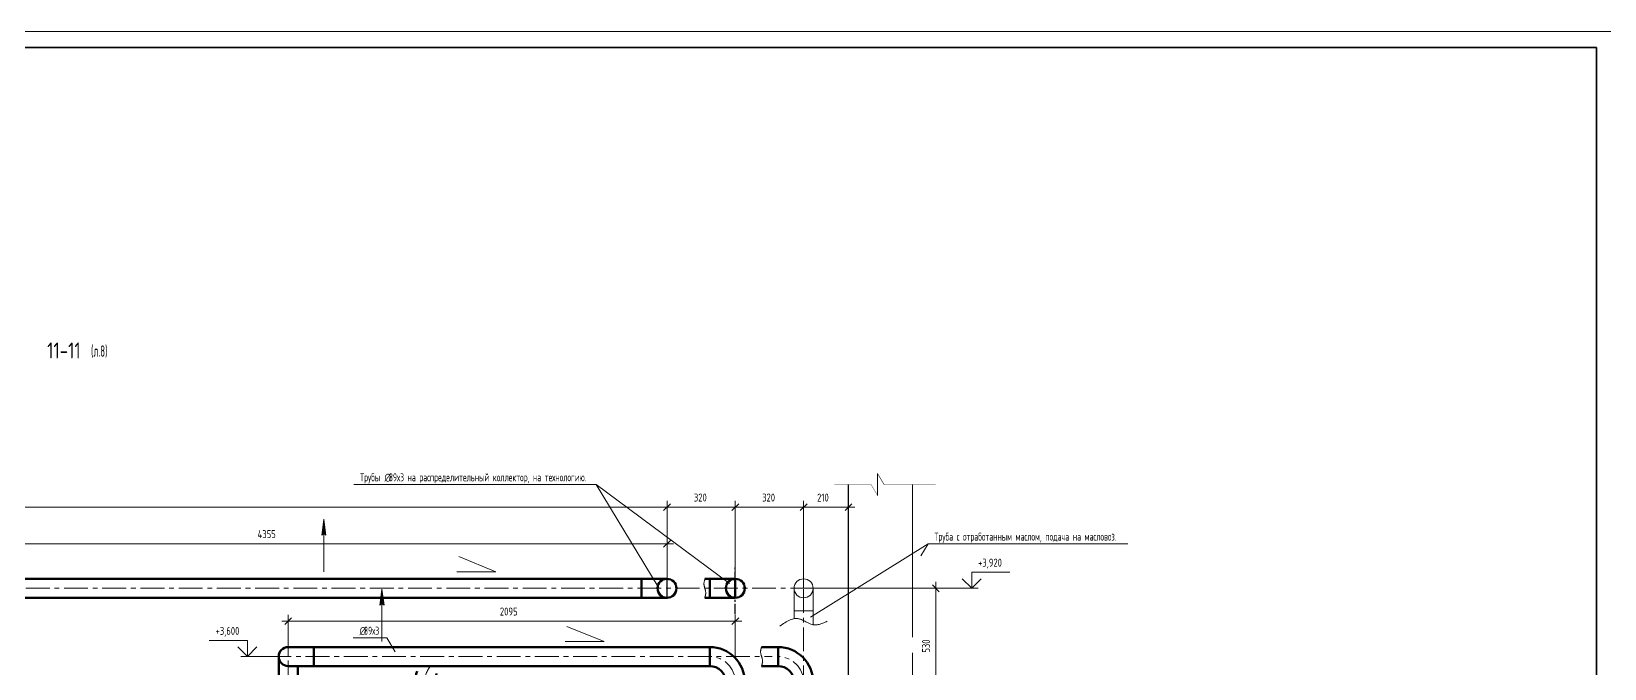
# Model space of a CAD drawing. Header units: millimetres. Extents: x -2281 to 17340, y -2563 to 4166.
# Drawn here: x 4305.1 to 4796.5, y 394.8 to 594 of the extents above; entities that cross this region are included whole.
import ezdxf

# ---------------------------------------------------------------- set-up
doc = ezdxf.new("R2010")
doc.units = ezdxf.units.MM
for name, pattern in [('K5LT32781', [0]), ('K5LT32783', [0]), ('K5LT32784', [0]), ('K5LT32786', [0]), ('K5LT32807', [0]), ('K5LT32815', [5.08, 3.175, -0.635, 0.635, -0.635]), ('K5LT_AXLED', [11.939881, 7.439881, -1.5, 1.5, -1.5]), ('K5LT_BASIC', [0]), ('K5LT_THIN', [0]), ('K5LT_THIN_INCLUDED_TO_HATCHING', [0])]:
    doc.linetypes.add(name, pattern=pattern)
doc.layers.add('Системный слой', color=7, linetype='Continuous')
doc.styles.add('KDIMTEXTSTYLE', font='GOST_AU.SHX', dxfattribs={"width": 0.96, "oblique": 15, "height": 5})
doc.styles.add('KTEXTSTYLE', font='GOST_AU.SHX', dxfattribs={"width": 0.96, "height": 5})
doc.dimstyles.new('KDIMSTYLE (0.07)', dxfattribs={"dimtxt": 5, "dimasz": 1, "dimexe": 2, "dimexo": 0, "dimgap": 1, "dimtad": 1, "dimlfac": 15, "dimtxsty": 'KDIMTEXTSTYLE', "dimsah": 1, "dimcen": 0, "dimdle": 1, "dimadec": 0, "dimazin": 0, "dimtfac": 0.667, "dimtmove": 0, "dimatfit": 3, "dimfxl": 1, "dimtvp": 1, "dimtolj": 1, "dimtzin": 0, "dimarcsym": 0})

# ---------------------------------------------------------------- blocks, each defined once
blk = doc.blocks.new('U272')
at = {"layer": 'Системный слой', "color": 7, "linetype": 'K5LT_THIN_INCLUDED_TO_HATCHING', "lineweight": 13}
for p, q in [((4515.43, 422.6), (4515.39, 422.47)), ((4515.47, 422.74), (4515.43, 422.6)), ((4515.52, 422.87), (4515.47, 422.74)), ((4515.21, 421.54), (4515.2, 421.41)), ((4515.2, 421.41), (4515.2, 421.27)), ((4515.2, 421.27), (4515.21, 421.14)), ((4515.22, 421.67), (4515.21, 421.54)), ((4515.21, 421.14), (4515.22, 421.01)), ((4515.23, 421.81), (4515.22, 421.67)), ((4515.22, 421.01), (4515.24, 420.87)), ((4515.26, 421.94), (4515.23, 421.81)), ((4515.24, 420.87), (4515.26, 420.74)), ((4515.28, 422.07), (4515.26, 421.94)), ((4515.26, 420.74), (4515.29, 420.61)), ((4515.32, 422.21), (4515.28, 422.07)), ((4515.29, 420.61), (4515.32, 420.47)), ((4515.35, 422.34), (4515.32, 422.21)), ((4515.32, 420.47), (4515.35, 420.34)), ((4515.39, 422.47), (4515.35, 422.34)), ((4515.35, 420.34), (4515.39, 420.2)), ((4515.39, 420.2), (4515.43, 420.07)), ((4515.43, 420.07), (4515.47, 419.94)), ((4515.47, 419.94), (4515.51, 419.8)), ((4515.51, 419.8), (4515.55, 419.67)), ((4515.55, 419.67), (4515.59, 419.53)), ((4515.59, 419.53), (4515.62, 419.4)), ((4515.62, 419.4), (4515.66, 419.27)), ((4515.66, 417.67), (4515.63, 417.53)), ((4515.66, 419.27), (4515.69, 419.13)), ((4515.69, 417.8), (4515.66, 417.67)), ((4515.69, 419.13), (4515.71, 419)), ((4515.71, 417.93), (4515.69, 417.8)), ((4515.71, 419), (4515.73, 418.87)), ((4515.73, 418.07), (4515.71, 417.93)), ((4515.73, 418.87), (4515.75, 418.73)), ((4515.75, 418.2), (4515.73, 418.07)), ((4515.75, 418.73), (4515.75, 418.6)), ((4515.75, 418.6), (4515.76, 418.47)), ((4515.76, 418.33), (4515.75, 418.2)), ((4515.76, 418.47), (4515.76, 418.33)), ((4515.47, 417), (4515.44, 416.94)), ((4515.51, 417.14), (4515.47, 417)), ((4515.55, 417.27), (4515.51, 417.14)), ((4515.59, 417.4), (4515.55, 417.27)), ((4515.63, 417.53), (4515.59, 417.4))]:
    blk.add_line(p, q, dxfattribs=at)
blk = doc.blocks.new('U274')
at = {"layer": 'Системный слой', "color": 7, "linetype": 'K5LT_THIN_INCLUDED_TO_HATCHING', "lineweight": 13}
for p, q in [((4532.91, 400.34), (4532.9, 400.2)), ((4532.9, 400.2), (4532.9, 400.07)), ((4532.9, 400.07), (4532.9, 399.94)), ((4532.9, 399.94), (4532.91, 399.8)), ((4532.93, 400.47), (4532.91, 400.34)), ((4532.91, 399.8), (4532.92, 399.67)), ((4532.92, 399.67), (4532.94, 399.54)), ((4532.95, 400.6), (4532.93, 400.47)), ((4532.94, 399.54), (4532.97, 399.4)), ((4532.97, 400.74), (4532.95, 400.6)), ((4533, 400.87), (4532.97, 400.74)), ((4532.97, 399.4), (4533, 399.27)), ((4533.04, 401), (4533, 400.87)), ((4533, 399.27), (4533.03, 399.14)), ((4533.03, 399.14), (4533.07, 399)), ((4533.07, 401.14), (4533.04, 401)), ((4533.11, 401.27), (4533.07, 401.14)), ((4533.07, 399), (4533.1, 398.87)), ((4533.1, 398.87), (4533.14, 398.74)), ((4533.15, 401.4), (4533.11, 401.27)), ((4533.14, 398.74), (4533.19, 398.6)), ((4533.2, 401.54), (4533.15, 401.4)), ((4533.19, 398.6), (4533.23, 398.47)), ((4533.23, 398.47), (4533.27, 398.34)), ((4533.27, 398.34), (4533.31, 398.2)), ((4533.31, 398.2), (4533.35, 398.07)), ((4533.35, 398.07), (4533.38, 397.94)), ((4533.22, 395.67), (4533.2, 395.6)), ((4533.26, 395.8), (4533.22, 395.67)), ((4533.3, 395.94), (4533.26, 395.8)), ((4533.34, 396.07), (4533.3, 395.94)), ((4533.37, 396.2), (4533.34, 396.07)), ((4533.4, 396.34), (4533.37, 396.2)), ((4533.38, 397.94), (4533.41, 397.8)), ((4533.43, 396.47), (4533.4, 396.34)), ((4533.41, 397.8), (4533.44, 397.67)), ((4533.46, 396.6), (4533.43, 396.47)), ((4533.44, 397.67), (4533.46, 397.54)), ((4533.46, 397.54), (4533.48, 397.4)), ((4533.47, 396.74), (4533.46, 396.6)), ((4533.49, 396.87), (4533.47, 396.74)), ((4533.48, 397.4), (4533.49, 397.27)), ((4533.49, 397.27), (4533.49, 397.14)), ((4533.49, 397.14), (4533.49, 397)), ((4533.49, 397), (4533.49, 396.87))]:
    blk.add_line(p, q, dxfattribs=at)
blk = doc.blocks.new('U345')
at = {"layer": 'Системный слой', "color": 7, "linetype": 'K5LT_THIN', "lineweight": 13}
for p, q in [((4483.99, 403.26), (4472.39, 407.97)), ((4471.81, 403.26), (4483.99, 403.26))]:
    blk.add_line(p, q, dxfattribs=at)
blk = doc.blocks.new('U346')
at = {"layer": 'Системный слой', "color": 7, "linetype": 'K5LT_THIN', "lineweight": 13}
for p, q in [((4450.2, 425.1), (4438.6, 429.81)), ((4438.02, 425.1), (4450.2, 425.1))]:
    blk.add_line(p, q, dxfattribs=at)
blk = doc.blocks.new('U501')
at = {"layer": 'Системный слой', "color": 211, "linetype": 'K5LT32783', "lineweight": 50, "true_color": 0xff7fff}
for p, q in [((4538.33, 395.6), (4538.33, 401.54)), ((4543.36, 390.57), (4549.3, 390.57))]:
    blk.add_line(p, q, dxfattribs=at)
for radius in [10.97, 5.03]:
    blk.add_arc((4538.33, 390.57), radius, 0, 90, dxfattribs=at)
at = {"layer": 'Системный слой', "color": 30, "linetype": 'K5LT_AXLED', "lineweight": 13, "true_color": 0xff8000}
blk.add_arc((4538.33, 390.57), 8, 0, 90, dxfattribs=at)
blk = doc.blocks.new('U502')
at = {"layer": 'Системный слой', "color": 200, "linetype": 'K5LT32784', "lineweight": 50, "true_color": 0xbf00ff}
for p, q in [((4517, 395.6), (4517, 401.54)), ((4522.03, 390.57), (4527.96, 390.57))]:
    blk.add_line(p, q, dxfattribs=at)
for radius in [10.97, 5.03]:
    blk.add_arc((4517, 390.57), radius, 0, 90, dxfattribs=at)
at = {"layer": 'Системный слой', "color": 30, "linetype": 'K5LT_AXLED', "lineweight": 13, "true_color": 0xff8000}
blk.add_arc((4517, 390.57), 8, 0, 90, dxfattribs=at)
blk = doc.blocks.new('U503')
at = {"layer": 'Системный слой', "color": 211, "linetype": 'K5LT32783', "lineweight": 50, "true_color": 0xff7fff}
blk.add_line((4430.97, 390.57), (4425.04, 390.57), dxfattribs=at)
for radius, start in [(10.97, 161.6901), (5.03, 146.9212)]:
    blk.add_arc((4436, 390.57), radius, start, 180, dxfattribs=at)
at = {"layer": 'Системный слой', "color": 30, "linetype": 'K5LT_AXLED', "lineweight": 13, "true_color": 0xff8000}
blk.add_arc((4436, 390.57), 8, 141.0113, 180, dxfattribs=at)
blk = doc.blocks.new('D2')
at = {"layer": 'Системный слой', "color": 7, "linetype": 'K5LT_THIN', "lineweight": 13}
for p, q in [((4546.33, 419.9), (4589.6, 419.9)), ((4588.66, 418.84), (4586.54, 420.96)), ((4587.6, 419.9), (4587.6, 421.9)), ((4587.6, 419.9), (4587.6, 384.64)), ((4546.33, 384.64), (4589.6, 384.64)), ((4586.54, 385.7), (4588.66, 383.58)), ((4587.6, 384.64), (4587.6, 382.64))]:
    blk.add_line(p, q, dxfattribs=at)
blk.add_wipeout([(4581.6, 399.79), (4578.03, 399.79), (4578.03, 404.55), (4581.6, 404.55)]).dxf.layer = 'Системный слой'
at = {"layer": 'Системный слой', "color": 7, "insert": (4583.33, 399.79), "char_height": 2.5, "attachment_point": 1, "rotation": 90, "style": 'KTEXTSTYLE'}
blk.add_mtext('\\H3.5;\\W0.965;\\Q15;\\Q0;\\H2.50;530', dxfattribs=at)
blk = doc.blocks.new('KDIMARROW_03')
at = {"layer": 'Системный слой', "color": 0, "linetype": 'K5LT_THIN', "lineweight": 13}
for p, q in [((-1.06, -1.06), (1.06, 1.06)), ((0, 0), (-1, 0)), ((0, 0), (2, 0))]:
    blk.add_line(p, q, dxfattribs=at)
blk = doc.blocks.new('D3')
at = {"layer": 'Системный слой', "color": 7, "linetype": 'K5LT_THIN', "lineweight": 13}
for p, q in [((4546.33, 419.9), (4546.33, 447.26)), ((4560.33, 419.9), (4560.33, 447.26)), ((4546.33, 445.26), (4544.33, 445.26)), ((4547.39, 446.32), (4545.27, 444.2)), ((4546.33, 445.26), (4560.33, 445.26)), ((4559.27, 444.2), (4561.39, 446.32)), ((4560.33, 445.26), (4562.33, 445.26))]:
    blk.add_line(p, q, dxfattribs=at)
blk.add_wipeout([(4550.55, 451.26), (4550.55, 454.77), (4555.89, 454.77), (4555.89, 451.26)]).dxf.layer = 'Системный слой'
at = {"layer": 'Системный слой', "color": 7, "insert": (4550.55, 449.51), "char_height": 2.5, "attachment_point": 1, "style": 'KTEXTSTYLE'}
blk.add_mtext('\\H3.5;\\W0.965;\\Q15;\\Q0;\\H2.50;210', dxfattribs=at)
blk = doc.blocks.new('D5')
at = {"layer": 'Системный слой', "color": 7, "linetype": 'K5LT_THIN', "lineweight": 13}
for p, q in [((4385.34, 409.63), (4383.34, 409.63)), ((4386.4, 410.69), (4384.28, 408.57)), ((4385.34, 398.57), (4385.34, 411.63)), ((4523.94, 408.57), (4526.06, 410.69)), ((4525, 398.57), (4525, 411.63)), ((4525, 409.63), (4527, 409.63))]:
    blk.add_line(p, q, dxfattribs=at)
blk.add_wipeout([(4451.46, 410.63), (4451.46, 414.14), (4458.58, 414.14), (4458.58, 410.63)]).dxf.layer = 'Системный слой'
blk.add_line((4385.34, 409.63), (4525, 409.63), dxfattribs=at)
at = {"layer": 'Системный слой', "color": 7, "insert": (4451.46, 413.89), "char_height": 2.5, "attachment_point": 1, "style": 'KTEXTSTYLE'}
blk.add_mtext('\\H3.5;\\W0.965;\\Q15;\\Q0;\\H2.50;2095', dxfattribs=at)
blk = doc.blocks.new('D8')
at = {"layer": 'Системный слой', "color": 7, "linetype": 'K5LT_THIN', "lineweight": 13}
for p, q in [((4095.34, 419.9), (4095.34, 447.26)), ((4503.66, 419.9), (4503.66, 447.26)), ((4095.34, 445.26), (4093.34, 445.26)), ((4096.4, 446.32), (4094.28, 444.2)), ((4502.6, 444.2), (4504.72, 446.32)), ((4503.66, 445.26), (4505.66, 445.26))]:
    blk.add_line(p, q, dxfattribs=at)
blk.add_wipeout([(4256.85, 446.26), (4256.85, 449.83), (4262.25, 449.83), (4262.25, 446.26)]).dxf.layer = 'Системный слой'
blk.add_line((4503.66, 445.26), (4095.34, 445.26), dxfattribs=at)
at = {"layer": 'Системный слой', "color": 7, "insert": (4256.85, 449.53), "char_height": 2.5, "attachment_point": 1, "style": 'KTEXTSTYLE'}
blk.add_mtext('\\H3.5;\\W0.965;\\Q15;\\Q0;\\H2.50;6125', dxfattribs=at)
blk = doc.blocks.new('D9')
at = {"layer": 'Системный слой', "color": 7, "linetype": 'K5LT_THIN', "lineweight": 13}
for p, q in [((4213.34, 433.81), (4211.34, 433.81)), ((4214.4, 434.87), (4212.28, 432.75)), ((4213.34, 418.28), (4213.34, 435.81)), ((4502.6, 432.75), (4504.72, 434.87)), ((4503.66, 419.9), (4503.66, 435.81)), ((4503.66, 433.81), (4505.66, 433.81))]:
    blk.add_line(p, q, dxfattribs=at)
blk.add_wipeout([(4375.79, 434.81), (4375.79, 438.38), (4381.31, 438.38), (4381.31, 434.81)]).dxf.layer = 'Системный слой'
blk.add_line((4503.66, 433.81), (4213.34, 433.81), dxfattribs=at)
at = {"layer": 'Системный слой', "color": 7, "insert": (4375.79, 438.08), "char_height": 2.5, "attachment_point": 1, "style": 'KTEXTSTYLE'}
blk.add_mtext('\\H3.5;\\W0.965;\\Q15;\\Q0;\\H2.50;4355', dxfattribs=at)
blk = doc.blocks.new('D10')
at = {"layer": 'Системный слой', "color": 7, "linetype": 'K5LT_THIN', "lineweight": 13}
for p, q in [((4503.66, 422.87), (4503.66, 447.26)), ((4525, 422.87), (4525, 447.26)), ((4503.66, 445.26), (4501.66, 445.26)), ((4504.72, 446.32), (4502.6, 444.2)), ((4523.94, 444.2), (4526.06, 446.32)), ((4525, 445.26), (4527, 445.26))]:
    blk.add_line(p, q, dxfattribs=at)
blk.add_wipeout([(4512.05, 446.26), (4512.05, 449.83), (4516.43, 449.83), (4516.43, 446.26)]).dxf.layer = 'Системный слой'
blk.add_line((4503.66, 445.26), (4525, 445.26), dxfattribs=at)
at = {"layer": 'Системный слой', "color": 7, "insert": (4512.05, 449.53), "char_height": 2.5, "attachment_point": 1, "style": 'KTEXTSTYLE'}
blk.add_mtext('\\H3.5;\\W0.965;\\Q15;\\Q0;\\H2.50;320', dxfattribs=at)
blk = doc.blocks.new('D11')
at = {"layer": 'Системный слой', "color": 7, "linetype": 'K5LT_THIN', "lineweight": 13}
for p, q in [((4525, 422.87), (4525, 447.26)), ((4546.33, 422.87), (4546.33, 447.26)), ((4525, 445.26), (4523, 445.26)), ((4526.06, 446.32), (4523.94, 444.2)), ((4545.27, 444.2), (4547.39, 446.32)), ((4546.33, 445.26), (4548.33, 445.26))]:
    blk.add_line(p, q, dxfattribs=at)
blk.add_wipeout([(4533.38, 446.26), (4533.38, 449.83), (4537.76, 449.83), (4537.76, 446.26)]).dxf.layer = 'Системный слой'
blk.add_line((4525, 445.26), (4546.33, 445.26), dxfattribs=at)
at = {"layer": 'Системный слой', "color": 7, "insert": (4533.38, 449.53), "char_height": 2.5, "attachment_point": 1, "style": 'KTEXTSTYLE'}
blk.add_mtext('\\H3.5;\\W0.965;\\Q15;\\Q0;\\H2.50;320', dxfattribs=at)
blk = doc.blocks.new('U590')
at = {"layer": 'Системный слой', "color": 7, "linetype": 'K5LT_THIN', "lineweight": 13}
for q in [(4548.48, 410.83), (4582.95, 430.05), (4647.62, 433.81)]:
    blk.add_line((4585.21, 433.81), q, dxfattribs=at)
at = {"layer": 'Системный слой', "color": 7, "insert": (4587.21, 437.31), "char_height": 2.5, "attachment_point": 1, "style": 'KTEXTSTYLE'}
blk.add_mtext('\\H3.5;\\W0.965;\\Q15;\\Q0;\\W0.715;\\H2.50;Труба с отработанным маслом, подача на масловоз.', dxfattribs=at)
blk = doc.blocks.new('U593')
at = {"layer": 'Системный слой', "color": 7, "linetype": 'K5LT_THIN', "lineweight": 13}
for p, q in [((4595.83, 422.9), (4598.83, 419.9)), ((4598.83, 419.9), (4598.83, 424.9)), ((4598.83, 424.9), (4610.77, 424.9)), ((4598.83, 419.9), (4601.83, 422.9)), ((4585.21, 419.9), (4600.83, 419.9))]:
    blk.add_line(p, q, dxfattribs=at)
at = {"layer": 'Системный слой', "color": 7, "insert": (4600.83, 429.17), "char_height": 2.5, "attachment_point": 1, "style": 'KTEXTSTYLE'}
blk.add_mtext('\\H3.5;\\W0.965;\\Q15;\\Q0;\\H2.50;+3,920', dxfattribs=at)
blk = doc.blocks.new('U597')
at = {"layer": 'Системный слой', "color": 7, "linetype": 'K5LT_THIN', "lineweight": 13}
for q in [(4405.81, 452.36), (4523.22, 421.39), (4500.85, 420.41)]:
    blk.add_line((4481.58, 452.36), q, dxfattribs=at)
at = {"layer": 'Системный слой', "color": 7, "char_height": 2.5, "attachment_point": 1, "style": 'KTEXTSTYLE'}
for s, insert in [('\\H3.5;\\W0.965;\\Q15;\\Q0;\\W0.715;\\H2.50;Трубы ', (4407.81, 455.86)), ('\\H3.5;\\W0.965;\\Q15;\\Q0;\\W0.715;\\H2.50;∅', (4415.42, 455.86)), ('\\H3.5;\\W0.965;\\Q15;\\Q0;\\W0.715;\\H2.50;89х3 на распределительный коллектор, на технологию.', (4416.74, 455.86))]:
    blk.add_mtext(s, dxfattribs=dict(at, insert=insert))
blk = doc.blocks.new('U602')
at = {"layer": 'Системный слой'}
blk.add_hatch(color=7, dxfattribs=at).paths.add_polyline_path([(4397.13, 436.49), (4396.47, 441.49), (4395.81, 436.49), (4396.47, 436.99)])
at = {"layer": 'Системный слой', "color": 7, "linetype": 'K5LT_THIN', "lineweight": 13}
for p, q in [((4395.81, 436.49), (4396.47, 441.49)), ((4396.47, 441.49), (4397.13, 436.49)), ((4396.47, 425.1), (4396.47, 441.49)), ((4396.47, 436.99), (4395.81, 436.49)), ((4397.13, 436.49), (4396.47, 436.99))]:
    blk.add_line(p, q, dxfattribs=at)
blk = doc.blocks.new('U603')
at = {"layer": 'Системный слой'}
blk.add_hatch(color=7, dxfattribs=at).paths.add_polyline_path([(4415.28, 414.65), (4414.63, 419.65), (4413.97, 414.65), (4414.63, 415.15)])
at = {"layer": 'Системный слой', "color": 7, "linetype": 'K5LT_THIN', "lineweight": 13}
for p, q in [((4413.97, 414.65), (4414.63, 419.65)), ((4414.63, 419.65), (4415.28, 414.65)), ((4414.63, 403.26), (4414.63, 419.65)), ((4414.63, 415.15), (4413.97, 414.65)), ((4415.28, 414.65), (4414.63, 415.15))]:
    blk.add_line(p, q, dxfattribs=at)
blk = doc.blocks.new('U656')
at = {"layer": 'Системный слой', "color": 7, "linetype": 'K5LT_THIN', "lineweight": 13}
for q in [(4405.64, 404.4), (4418.72, 400.07)]:
    blk.add_line((4416.13, 404.4), q, dxfattribs=at)
at = {"layer": 'Системный слой', "color": 7, "char_height": 2.5, "attachment_point": 1, "style": 'KTEXTSTYLE'}
for s, insert in [('\\H3.5;\\W0.965;\\Q15;\\Q0;\\W0.715;\\H2.50;∅', (4407.64, 407.9)), ('\\H3.5;\\W0.965;\\Q15;\\Q0;\\W0.715;\\H2.50;89х3', (4408.97, 407.9))]:
    blk.add_mtext(s, dxfattribs=dict(at, insert=insert))
blk = doc.blocks.new('U747')
at = {"layer": 'Системный слой', "color": 7, "linetype": 'K5LT_THIN', "lineweight": 13}
for p, q in [((4372.59, 403.57), (4360.65, 403.57)), ((4372.59, 398.57), (4372.59, 403.57)), ((4369.59, 401.57), (4372.59, 398.57)), ((4385.34, 398.57), (4370.59, 398.57)), ((4372.59, 398.57), (4375.59, 401.57))]:
    blk.add_line(p, q, dxfattribs=at)
at = {"layer": 'Системный слой', "color": 7, "insert": (4362.65, 407.84), "char_height": 2.5, "attachment_point": 1, "style": 'KTEXTSTYLE'}
blk.add_mtext('\\H3.5;\\W0.965;\\Q15;\\Q0;\\H2.50;+3,600', dxfattribs=at)

msp = doc.modelspace()

# ---------------------------------------------------------------- linework, layer by layer
at = {"color": 7, "linetype": 'K5LT_THIN', "lineweight": 13}
msp.add_line((3958, 594), (4799, 594), dxfattribs=at)
at = {"color": 5, "linetype": 'K5LT_BASIC', "lineweight": 35, "true_color": 0x0000ff}
for p, q in [((3978, 589), (4794, 589)), ((4794, 589), (4794, 5))]:
    msp.add_line(p, q, dxfattribs=at)
at = {"layer": 'Системный слой', "color": 6, "linetype": 'K5LT32807', "lineweight": 25, "true_color": 0xff00ff}
for p, q in [((4560.33003, 158.56929), (4560.33003, 452.3625)), ((4503.66336, 416.93596), (4503.66336, 422.86929))]:
    msp.add_line(p, q, dxfattribs=at)
at = {"layer": 'Системный слой', "color": 7, "linetype": 'K5LT_THIN', "lineweight": 13}
for p, q in [((4569.42344, 455.79705), (4569.42344, 448.92795)), ((4543.36336, 410.40603), (4543.36336, 419.90262)), ((4549.2967, 408.51293), (4549.2967, 419.90262)), ((4543.36336, 412.81399), (4549.2967, 412.81399))]:
    msp.add_line(p, q, dxfattribs=at)
at = {"layer": 'Системный слой', "color": 211, "linetype": 'K5LT32783', "lineweight": 50, "true_color": 0xff7fff}
for p, q in [((4503.66336, 422.86929), (4221.33801, 422.86929)), ((4495.66336, 416.93596), (4495.66336, 422.86929)), ((4221.33801, 416.93596), (4503.66336, 416.93596)), ((4538.33003, 401.53596), (4533.1967, 401.53596)), ((4538.33003, 395.60262), (4533.1967, 395.60262))]:
    msp.add_line(p, q, dxfattribs=at)
at = {"layer": 'Системный слой', "color": 191, "linetype": 'K5LT32781', "lineweight": 50, "true_color": 0xbf7fff}
for p, q in [((4524.9967, 422.86929), (4515.5162, 422.86929)), ((4516.9967, 416.93596), (4516.9967, 422.86929)), ((4524.9967, 416.93596), (4524.9967, 422.86929)), ((4515.44312, 416.93596), (4524.9967, 416.93596))]:
    msp.add_line(p, q, dxfattribs=at)
at = {"layer": 'Системный слой', "color": 151, "linetype": 'K5LT32815', "lineweight": 25, "true_color": 0x7fbfff}
msp.add_line((4524.9967, 411.83011), (4524.9967, 426.85785), dxfattribs=at)
at = {"layer": 'Системный слой', "color": 30, "linetype": 'K5LT_AXLED', "lineweight": 13, "true_color": 0xff8000}
for p, q in [((4546.33003, 221.1529), (4546.33003, 426.60952)), ((4088.47532, 419.90262), (4555.47532, 419.90262)), ((4378.84579, 398.56929), (4536.49552, 398.56929)), ((4385.33845, 258.56929), (4385.33848, 402.18483))]:
    msp.add_line(p, q, dxfattribs=at)
at = {"layer": 'Системный слой', "color": 200, "linetype": 'K5LT32784', "lineweight": 50, "true_color": 0xbf00ff}
for p, q in [((4382.37178, 274.82648), (4382.37181, 398.56929)), ((4385.33848, 401.53596), (4516.9967, 401.53596)), ((4393.33848, 401.53596), (4393.33848, 395.60262)), ((4516.9967, 395.60262), (4516.9967, 401.53596)), ((4385.33848, 395.60262), (4516.9967, 395.60262)), ((4388.30511, 274.82648), (4388.30511, 395.60262))]:
    msp.add_line(p, q, dxfattribs=at)
at = {"layer": 'Системный слой', "color": 6, "linetype": 'K5LT32807', "true_color": 0xff00ff, "const_width": 0.25}
msp.add_lwpolyline([(4057.40069, 138.56929), (4580.33003, 138.56929), (4580.33003, 452.3625)], dxfattribs=at)
at = {"layer": 'Системный слой', "color": 7, "linetype": 'K5LT_THIN', "const_width": 0.11}
msp.add_lwpolyline([(4551.3176, 452.3625), (4567.37436, 452.3625), (4569.42344, 448.92795)], dxfattribs=at)
at = {"layer": 'Системный слой', "color": 7, "linetype": 'K5LT32786', "const_width": 0.18}
msp.add_lwpolyline([(4587.52929, 452.3625), (4571.47253, 452.3625), (4569.42344, 455.79705)], dxfattribs=at)
at = {"layer": 'Системный слой', "color": 211, "linetype": 'K5LT32783', "lineweight": 50, "true_color": 0xff7fff}
msp.add_circle((4503.66336, 419.90262), 2.96667, dxfattribs=at)
at = {"layer": 'Системный слой', "color": 191, "linetype": 'K5LT32781', "lineweight": 50, "true_color": 0xbf7fff}
msp.add_circle((4524.9967, 419.90262), 2.96667, dxfattribs=at)
at = {"layer": 'Системный слой', "color": 7, "linetype": 'K5LT_THIN', "lineweight": 13}
msp.add_circle((4546.33003, 419.90262), 2.96667, dxfattribs=at)
msp.add_arc((4385.33848, 398.56929), 2.96667, 90, 270, dxfattribs=at)
at = {"layer": 'Системный слой', "color": 200, "linetype": 'K5LT32784', "lineweight": 50, "true_color": 0xbf00ff}
msp.add_arc((4385.33848, 398.56929), 2.96667, 90, 270, dxfattribs=at)
at = {"layer": 'Системный слой', "color": 7, "linetype": 'K5LT_THIN', "lineweight": 13}
msp.add_open_spline([(4538.87928, 408.0674), (4539.92916, 408.76658), (4541.19361, 409.70969), (4542.82667, 410.29493), (4543.42789, 410.42803), (4543.91961, 410.47437), (4544.34763, 410.46334), (4544.74298, 410.40739), (4545.16609, 410.29804), (4545.68166, 410.10891), (4546.38287, 409.7793), (4547.22248, 409.32431), (4548.12296, 408.86891), (4548.88801, 408.58798), (4549.47661, 408.47585), (4549.93198, 408.4495), (4550.39909, 408.47334), (4550.93512, 408.55706), (4551.593, 408.72733), (4552.5403, 409.06567), (4553.26011, 409.38898), (4553.71722, 409.59357)], degree=3, knots=[0, 0, 0, 0, 5.021370062, 6.034840168, 6.793286552, 7.433053344, 7.969284688, 8.470352692, 8.997822731, 9.681933145, 10.623531084, 12.036909353, 13.431649003, 14.582074743, 15.221806148, 15.777435079, 16.369091243, 17.054917155, 17.90394295, 19.033349474, 21, 21, 21, 21], dxfattribs=at)

# ---------------------------------------------------------------- block references
at = {"layer": 'Системный слой'}
for name in ['U346', 'U272', 'U345', 'U502', 'U274', 'U501', 'U503']:
    msp.add_blockref(name, (0, 0), dxfattribs=at)

# ---------------------------------------------------------------- texts
at = {"layer": 'Системный слой', "color": 7, "char_height": 2.5, "attachment_point": 1, "style": 'KTEXTSTYLE'}
for s, insert in [('\\H3.5;\\W0.965;\\Q15;\\Q0;\\H5.00;11-11', (4310.05731, 496.7688)), ('\\H3.5;\\W0.965;\\Q15;\\Q0;\\W0.715;(л.8)', (4323.73465, 495.81908))]:
    msp.add_mtext(s, dxfattribs=dict(at, insert=insert))

# ---------------------------------------------------------------- next in the draw order: dimensions: what is measured, and where the dimension line sits
at = {"layer": 'Системный слой', "color": 7}
for base, p1, p2, override, picture, middle in [((4503.66336, 445.25986), (4095.33801, 419.90262), (4503.66336, 419.90262), {"dimexo": 0, "dimpost": '\\H2.5;\\W0.965;\\Q0;<>', "dimblk1": 'KDIMARROW_03', "dimblk2": 'KDIMARROW_03', "dimse1": 0, "dimse2": 0, "dimclrt": 7, "dimtolj": 1}, 'D8', (4259.66336, 445.25986)), ((4385.33848, 409.63317), (4524.9967, 398.56929), (4385.33848, 398.56929), {"dimexo": 0, "dimpost": '\\H50.0;\\W0.965;\\Q0;<>', "dimblk1": 'KDIMARROW_03', "dimblk2": 'KDIMARROW_03', "dimse1": 0, "dimse2": 0, "dimclrt": 7, "dimtolj": 1}, 'D5', (4455.16759, 409.63317))]:
    dim = msp.add_linear_dim(base=base, p1=p1, p2=p2, dimstyle='KDIMSTYLE (0.07)', override=override, dxfattribs=at)
    dim.commit()
    dim.dimension.update_dxf_attribs({"geometry": picture, "text_midpoint": middle, "dimtype": 160})
dim = msp.add_linear_dim(base=(4587.596, 419.90262), p1=(4546.33003, 384.63596), p2=(4546.33003, 419.90262), angle=90, text='\\H50.0;\\W0.965;\\Q0;\\H50.0;\\W0.965;\\Q0;\\Q0;530\\Q0;', dimstyle='KDIMSTYLE (0.07)', override={"dimexo": 0, "dimblk1": 'KDIMARROW_03', "dimblk2": 'KDIMARROW_03', "dimse1": 0, "dimse2": 0, "dimclrt": 7, "dimtolj": 1}, dxfattribs=at)
dim.commit()
dim.dimension.update_dxf_attribs({"geometry": 'D2', "text_midpoint": (4587.596, 402.26929), "dimtype": 160})

# ---------------------------------------------------------------- next in the draw order: block references
at = {"layer": 'Системный слой'}
for name in ['U593', 'U747', 'U656']:
    msp.add_blockref(name, (0, 0), dxfattribs=at)

# ---------------------------------------------------------------- next in the draw order: dimensions: what is measured, and where the dimension line sits
at = {"layer": 'Системный слой', "color": 7}
dim = msp.add_linear_dim(base=(4546.33003, 445.25986), p1=(4560.33003, 419.90262), p2=(4546.33003, 419.90262), text='\\H50.0;\\W0.965;\\Q0;\\H50.0;\\W0.965;\\Q0;\\Q0;\\H2.50;210\\Q0;\\H50.00;', dimstyle='KDIMSTYLE (0.07)', override={"dimexo": 0, "dimblk1": 'KDIMARROW_03', "dimblk2": 'KDIMARROW_03', "dimse1": 0, "dimse2": 0, "dimclrt": 7, "dimtolj": 1}, dxfattribs=at)
dim.commit()
dim.dimension.update_dxf_attribs({"geometry": 'D3', "text_midpoint": (4553.33003, 445.25986), "dimtype": 160})
dim = msp.add_linear_dim(base=(4503.66336, 433.81069), p1=(4213.33801, 418.28483), p2=(4503.66336, 419.90262), dimstyle='KDIMSTYLE (0.07)', override={"dimexo": 0, "dimpost": '\\H2.5;\\W0.965;\\Q0;<>', "dimblk1": 'KDIMARROW_03', "dimblk2": 'KDIMARROW_03', "dimse1": 0, "dimse2": 0, "dimclrt": 7, "dimtolj": 1}, dxfattribs=at)
dim.commit()
dim.dimension.update_dxf_attribs({"geometry": 'D9', "text_midpoint": (4378.66336, 433.81069), "dimtype": 160})

# ---------------------------------------------------------------- next in the draw order: block references
at = {"layer": 'Системный слой'}
for name in ['U602', 'U603']:
    msp.add_blockref(name, (0, 0), dxfattribs=at)

# ---------------------------------------------------------------- next in the draw order: dimensions: what is measured, and where the dimension line sits
at = {"layer": 'Системный слой', "color": 7}
dim = msp.add_linear_dim(base=(4503.66336, 445.25986), p1=(4524.9967, 422.86929), p2=(4503.66336, 422.86929), dimstyle='KDIMSTYLE (0.07)', override={"dimexo": 0, "dimpost": '\\H2.5;\\W0.965;\\Q0;<>', "dimblk1": 'KDIMARROW_03', "dimblk2": 'KDIMARROW_03', "dimse1": 0, "dimse2": 0, "dimclrt": 7, "dimtolj": 1}, dxfattribs=at)
dim.commit()
dim.dimension.update_dxf_attribs({"geometry": 'D10', "text_midpoint": (4514.33003, 445.25986), "dimtype": 160})

# ---------------------------------------------------------------- next in the draw order: dimensions: what is measured, and where the dimension line sits
dim = msp.add_linear_dim(base=(4524.9967, 445.25986), p1=(4546.33003, 422.86929), p2=(4524.9967, 422.86929), dimstyle='KDIMSTYLE (0.07)', override={"dimexo": 0, "dimpost": '\\H2.5;\\W0.965;\\Q0;<>', "dimblk1": 'KDIMARROW_03', "dimblk2": 'KDIMARROW_03', "dimse1": 0, "dimse2": 0, "dimclrt": 7, "dimtolj": 1}, dxfattribs=at)
dim.commit()
dim.dimension.update_dxf_attribs({"geometry": 'D11', "text_midpoint": (4535.66336, 445.25986), "dimtype": 160})

# ---------------------------------------------------------------- next in the draw order: block references
at = {"layer": 'Системный слой'}
for name in ['U597', 'U590']:
    msp.add_blockref(name, (0, 0), dxfattribs=at)

doc.saveas('drawing.dxf')
